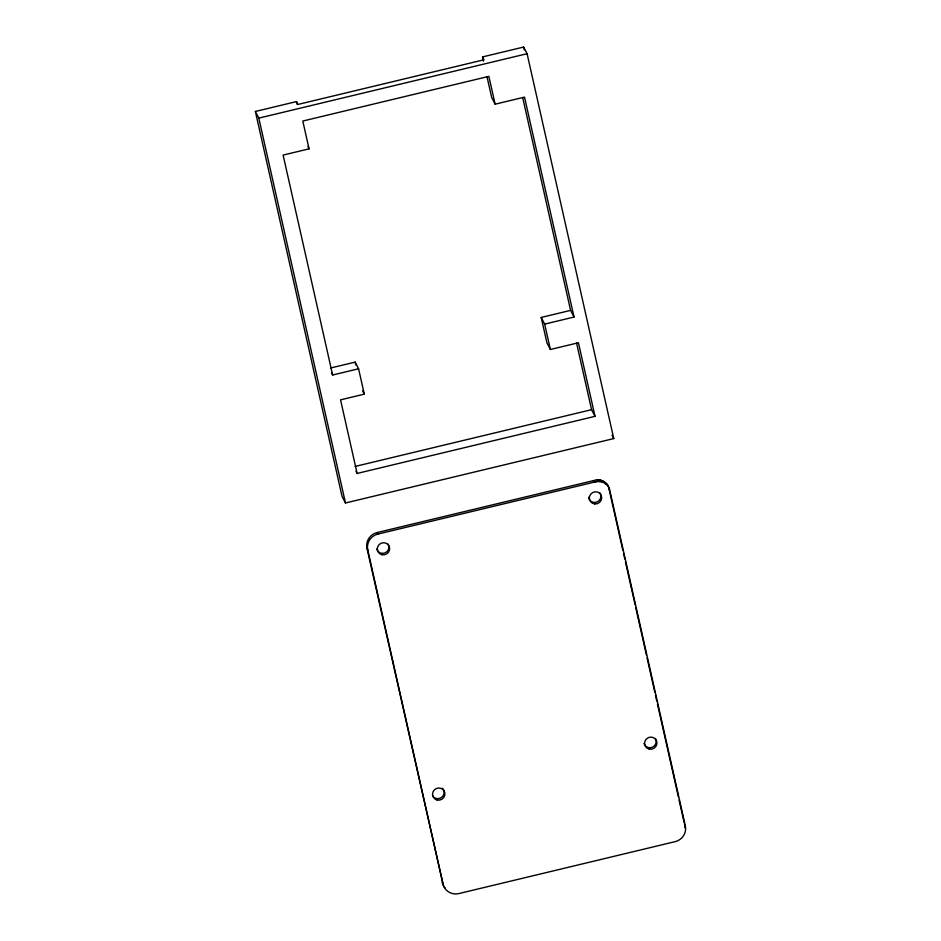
<?xml version="1.0" encoding="UTF-8"?>
<svg xmlns="http://www.w3.org/2000/svg" width="941" height="941" viewBox="0 0 941 941"><rect width="100%" height="100%" fill="white"/><g stroke="black" fill="none" stroke-linecap="round" stroke-linejoin="round"><path stroke-width="1.41" d="M255.376 111.461L296.486 101.593L297.956 104.439L484.015 59.777L482.545 56.919L523.655 47.05L527.089 53.708L613.755 438.577L345.476 502.988L342.03 496.33L255.376 111.461L258.81 118.119L345.476 502.988M258.81 118.119L527.089 53.708M574.034 317.058L524.513 97.123L495.131 104.18L488.861 76.362L302.802 121.036L309.06 148.854L283.112 155.077L332.632 375.012L358.58 368.778L364.296 394.15L340.548 399.854L357.121 473.441L595.018 416.334L578.444 342.747L550.367 349.487L546.921 342.818L541.204 317.446L570.599 310.389L574.034 317.058L544.651 324.104L541.204 317.446M330.562 368.013L355.145 362.12L358.58 368.778M355.11 466.442L591.571 409.676L595.018 416.334M607.686 485.168L609.427 488.744L685.33 825.833A13.374 12.986 -27.3 0 1 675.203 841.63L458.855 893.574A13.374 12.986 -27.3 0 1 443.011 883.999L366.99 548.368A13.374 12.986 -27.3 0 1 377.118 532.559L596.512 479.886C601.428 479.216 606.557 482.086 608.462 486.697L606.639 483.745M443.011 883.999L367.778 549.885A13.374 12.986 -27.3 0 1 377.906 534.076L597.3 481.416L603.11 482.168L607.415 485.262M495.131 104.18L491.684 97.523L486.991 76.656M612.038 435.248L613.755 438.577M605.369 482.486L606.157 484.015M603.922 481.451L604.71 482.968M602.322 480.651L603.11 482.168M600.617 480.098L601.393 481.627M598.829 479.816L599.617 481.345M596.512 479.886L597.3 481.416L594.253 482.145L593.477 480.616M685.33 825.833L684.542 824.304A13.374 12.986 -27.3 0 1 684.836 827.692M307.919 146.631L309.06 148.854M362.579 390.821L364.296 394.15M331.491 372.789L332.632 375.012M355.969 471.229L357.121 473.441M377.118 532.559L377.906 534.076M366.99 548.368L367.778 549.885M523.655 47.05L524.302 49.908M522.69 97.605L570.599 310.389M576.598 343.159L591.571 409.676M609.086 489.202L608.639 487.226L622.871 550.414M623.518 553.284L624.812 559.025M625.459 561.883L635.14 604.91M635.787 607.78L646.443 655.101M647.09 657.959L654.842 692.376M655.489 695.246L656.771 700.986M657.418 703.856L678.414 797.062M679.049 799.932L684.225 822.869M544.651 324.104L550.367 349.487M482.545 56.919L483.509 61.177M296.486 101.593L297.121 104.427M355.145 362.12L355.78 364.932M445.399 888.41A13.374 12.986 -27.3 0 1 442.223 882.482M599.664 492.543A6.246 6.058 -27.3 0 1 597.1 501.941A6.246 6.058 -27.3 0 1 588.584 497.295M655.324 738.45A6.246 6.058 -27.3 0 1 652.384 747.225A6.246 6.058 -27.3 0 1 643.997 743.425M442.411 788.24A6.246 6.058 -27.3 0 1 441.623 797.392A6.246 6.058 -27.3 0 1 432.507 795.639M388.068 544.074A6.246 6.058 -27.3 0 1 385.104 552.837A6.246 6.058 -27.3 0 1 376.718 549.003M594.7 503.941A6.246 6.058 -27.3 0 0 601.264 495.425A6.246 6.058 -27.3 0 0 590.607 494.284A6.246 6.058 -27.3 0 0 594.7 503.941M649.196 749.118A6.246 6.058 -27.3 0 0 656.736 741.426A6.246 6.058 -27.3 0 0 646.338 739.014A6.246 6.058 -27.3 0 0 649.196 749.118M437.012 799.991A6.246 6.058 -27.3 0 0 444.752 792.487A6.246 6.058 -27.3 0 0 434.424 789.793A6.246 6.058 -27.3 0 0 437.012 799.991M381.905 554.72A6.246 6.058 -27.3 0 0 389.48 547.05A6.246 6.058 -27.3 0 0 379.094 544.592A6.246 6.058 -27.3 0 0 381.905 554.72"/></g></svg>
